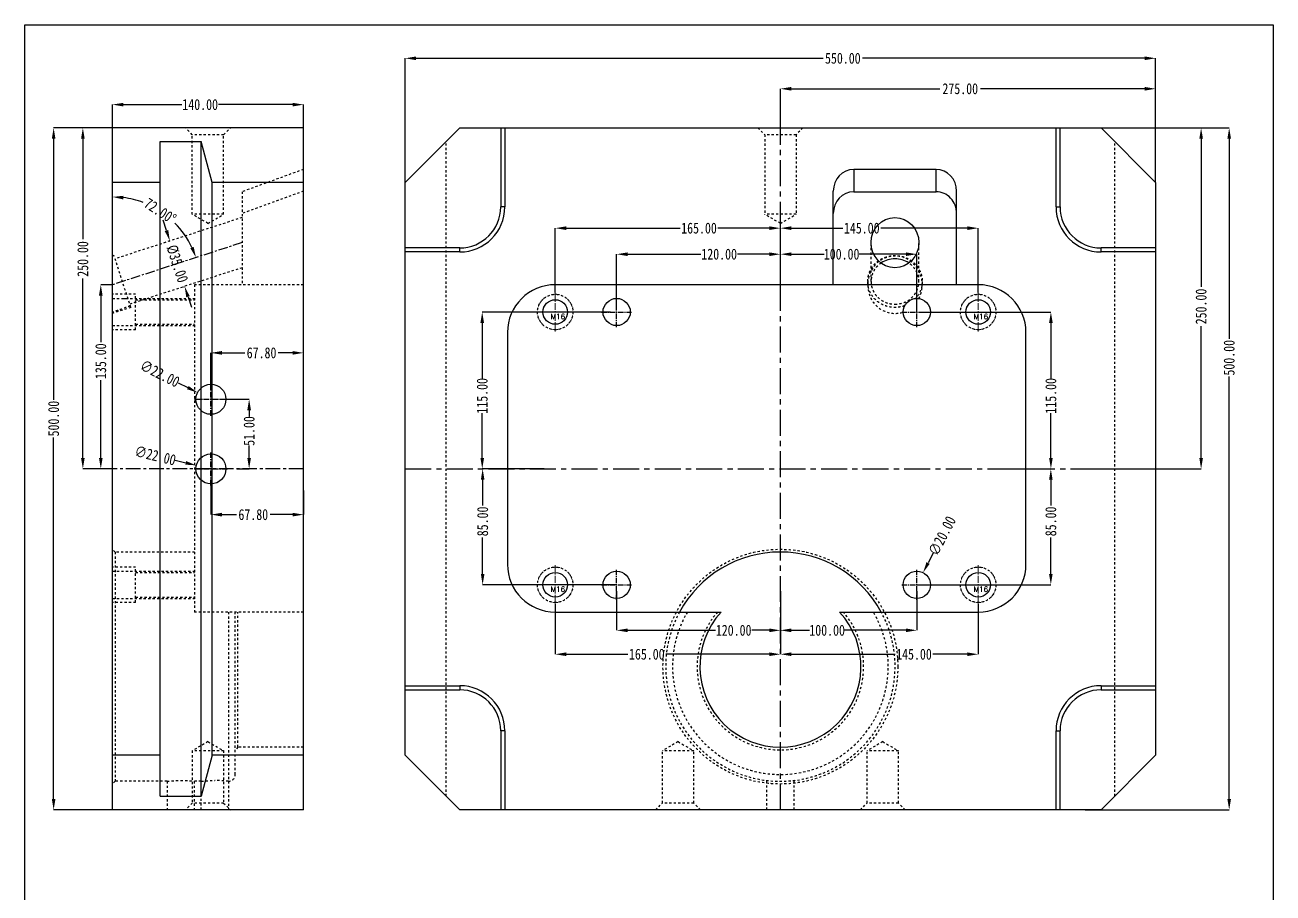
# Model space of a CAD drawing. Header units: millimetres. Extents: x 1188 to 10032, y -1727 to 798.
# Drawn here: x 5814 to 6728, y -1052 to -416 of the extents above; entities that cross this region are included whole.
import ezdxf

# ---------------------------------------------------------------- set-up
doc = ezdxf.new("R2010")
doc.units = ezdxf.units.MM
doc.header["$LTSCALE"] = 16.335
doc.header["$PDMODE"] = 3
doc.header["$PDSIZE"] = 0.3125
doc.linetypes.add('CENTER', pattern=[0.6, 0.375, -0.075, 0.075, -0.075])
doc.linetypes.add('HIDDEN', pattern=[0.2, 0.1, -0.1])
doc.layers.get('0').update_dxf_attribs({"linetype": 'CONTINUOUS'})
doc.layers.get('Defpoints').update_dxf_attribs({"linetype": 'CONTINUOUS'})
doc.layers.add('DEFAULT_2', color=8, linetype='HIDDEN')
doc.layers.add('screw', color=33, linetype='CONTINUOUS', lineweight=13)
doc.styles.get("Standard").update_dxf_attribs({"font": 'txt', "width": 0.8})
doc.styles.add('TXT', font='txt.shx', dxfattribs={"bigfont": 'gbcbig.shx'})
doc.dimstyles.new('11', dxfattribs={"dimtxt": 8, "dimasz": 8, "dimexe": 0, "dimexo": 0, "dimgap": 0, "dimtad": 0, "dimzin": 0, "dimdsep": 46, "dimtxsty": 'Standard', "dimcen": 0, "dimclrd": 4, "dimclre": 4, "dimclrt": 6, "dimazin": 0, "dimtfac": 1, "dimtofl": 0, "dimtmove": 0, "dimatfit": 3, "dimfxl": 0, "dimtolj": 1, "dimtzin": 0, "dimarcsym": 0})

# ---------------------------------------------------------------- blocks, each defined once
blk = doc.blocks.new('screw_m16_i')
at = {"layer": 'screw', "color": 1, "linetype": 'CENTER', "ltscale": 0.808571}
for p, q in [((0, -14.3), (0, 14.3)), ((-14.3, 0), (14.3, 0))]:
    blk.add_line(p, q, dxfattribs=at)
at = {"layer": 'screw', "color": 8, "linetype": 'HIDDEN', "ltscale": 0.808571}
blk.add_circle((0, 0), 13, dxfattribs=at)
at = {"layer": 'screw', "color": 33}
blk.add_circle((0, 0), 9, dxfattribs=at)
at = {"layer": 'screw', "color": 6, "style": 'TXT'}
blk.add_text('M16', height=3.9, dxfattribs=at).set_placement((-3.38, -5.2))
blk = doc.blocks.new('*D280')
at = {"color": 4, "lineweight": -2, "transparency": 16777216}
blk.add_line((6479.11, -803.04), (6475.44, -810.15), dxfattribs=at)
at = {"color": 4, "transparency": 16777216}
blk.add_solid([(6474.25, -809.54), (6476.62, -810.76), (6471.76, -817.26)], dxfattribs=at)
at = {"layer": 'Defpoints', "color": 0, "transparency": 16777216}
for p in [(6471.76, -817.26), (6462.59, -835.03)]:
    blk.add_point(p, dxfattribs=at)
at = {"color": 6, "transparency": 16777216, "insert": (6485.71, -790.25), "char_height": 8, "attachment_point": 5, "rotation": 62.68362}
blk.add_mtext('\\A1;∅20.00', dxfattribs=at)
blk = doc.blocks.new('*D281')
at = {"color": 4, "lineweight": -2, "transparency": 16777216}
for p, q in [((6590.5, -491.14), (6675.52, -491.14)), ((6675.52, -499.14), (6675.52, -607.71)), ((6675.52, -733.14), (6675.52, -636.51)), ((6590.5, -741.14), (6675.52, -741.14))]:
    blk.add_line(p, q, dxfattribs=at)
at = {"color": 4, "transparency": 16777216}
for points in [[(6674.19, -499.14), (6676.86, -499.14), (6675.52, -491.14)], [(6674.19, -733.14), (6676.86, -733.14), (6675.52, -741.14)]]:
    blk.add_solid(points, dxfattribs=at)
at = {"layer": 'Defpoints', "color": 0, "transparency": 16777216}
for p in [(6590.5, -491.14), (6590.5, -741.14), (6675.52, -741.14)]:
    blk.add_point(p, dxfattribs=at)
at = {"color": 6, "transparency": 16777216, "insert": (6675.52, -622.11), "char_height": 8, "attachment_point": 5, "rotation": 90}
blk.add_mtext('\\A1;250.00', dxfattribs=at)
blk = doc.blocks.new('*D282')
at = {"color": 4, "lineweight": -2, "transparency": 16777216}
for p, q in [((6590.5, -491.14), (6696.09, -491.14)), ((6696.09, -499.14), (6696.09, -645.81)), ((6696.09, -983.14), (6696.09, -673.54)), ((6590.5, -991.14), (6696.09, -991.14))]:
    blk.add_line(p, q, dxfattribs=at)
at = {"color": 4, "transparency": 16777216}
for points in [[(6694.76, -499.14), (6697.43, -499.14), (6696.09, -491.14)], [(6694.76, -983.14), (6697.43, -983.14), (6696.09, -991.14)]]:
    blk.add_solid(points, dxfattribs=at)
at = {"layer": 'Defpoints', "color": 0, "transparency": 16777216}
for p in [(6590.5, -491.14), (6590.5, -991.14), (6696.09, -991.14)]:
    blk.add_point(p, dxfattribs=at)
at = {"color": 6, "transparency": 16777216, "insert": (6696.09, -659.68), "char_height": 8, "attachment_point": 5, "rotation": 90}
blk.add_mtext('\\A1;500.00', dxfattribs=at)
blk = doc.blocks.new('*D283')
at = {"color": 4, "lineweight": -2, "transparency": 16777216}
for p, q in [((6367.18, -491.14), (6367.18, -462.48)), ((6375.18, -462.48), (6484.06, -462.48)), ((6634.18, -462.48), (6513.93, -462.48)), ((6642.18, -531.14), (6642.18, -462.48))]:
    blk.add_line(p, q, dxfattribs=at)
at = {"color": 4, "transparency": 16777216}
for points in [[(6375.18, -461.15), (6375.18, -463.81), (6367.18, -462.48)], [(6634.18, -461.15), (6634.18, -463.81), (6642.18, -462.48)]]:
    blk.add_solid(points, dxfattribs=at)
at = {"layer": 'Defpoints', "color": 0, "transparency": 16777216}
for p in [(6367.18, -462.48), (6367.18, -491.14), (6642.18, -531.14)]:
    blk.add_point(p, dxfattribs=at)
at = {"color": 6, "transparency": 16777216, "insert": (6498.99, -462.48), "char_height": 8, "attachment_point": 5}
blk.add_mtext('\\A1;275.00', dxfattribs=at)
blk = doc.blocks.new('*D284')
at = {"color": 4, "lineweight": -2, "transparency": 16777216}
for p, q in [((6092.18, -531.14), (6092.18, -440.13)), ((6100.18, -440.13), (6398.54, -440.13)), ((6634.18, -440.13), (6427.34, -440.13)), ((6642.18, -531.14), (6642.18, -440.13))]:
    blk.add_line(p, q, dxfattribs=at)
at = {"color": 4, "transparency": 16777216}
for points in [[(6100.18, -438.79), (6100.18, -441.46), (6092.18, -440.13)], [(6634.18, -438.79), (6634.18, -441.46), (6642.18, -440.13)]]:
    blk.add_solid(points, dxfattribs=at)
at = {"layer": 'Defpoints', "color": 0, "transparency": 16777216}
for p in [(6092.18, -440.13), (6092.18, -531.14), (6642.18, -531.14)]:
    blk.add_point(p, dxfattribs=at)
at = {"color": 6, "transparency": 16777216, "insert": (6412.94, -440.13), "char_height": 8, "attachment_point": 5}
blk.add_mtext('\\A1;550.00', dxfattribs=at)
blk = doc.blocks.new('*D285')
at = {"color": 4, "lineweight": -2, "transparency": 16777216}
for p, q in [((6367.18, -618.27), (6367.18, -583.76)), ((6375.18, -583.76), (6399.25, -583.76)), ((6459.18, -583.76), (6424.85, -583.76)), ((6467.18, -626.14), (6467.18, -583.76))]:
    blk.add_line(p, q, dxfattribs=at)
at = {"color": 4, "transparency": 16777216}
for points in [[(6375.18, -582.43), (6375.18, -585.09), (6367.18, -583.76)], [(6459.18, -582.43), (6459.18, -585.09), (6467.18, -583.76)]]:
    blk.add_solid(points, dxfattribs=at)
at = {"layer": 'Defpoints', "color": 0, "transparency": 16777216}
for p in [(6367.18, -583.76), (6367.18, -618.27), (6467.18, -626.14)]:
    blk.add_point(p, dxfattribs=at)
at = {"color": 6, "transparency": 16777216, "insert": (6412.05, -583.76), "char_height": 8, "attachment_point": 5}
blk.add_mtext('\\A1;100.00', dxfattribs=at)
blk = doc.blocks.new('*D286')
at = {"color": 4, "lineweight": -2, "transparency": 16777216}
for p, q in [((6367.18, -618.27), (6367.18, -564.66)), ((6375.18, -564.66), (6412.94, -564.66)), ((6504.18, -564.66), (6440.68, -564.66)), ((6512.18, -611.84), (6512.18, -564.66))]:
    blk.add_line(p, q, dxfattribs=at)
at = {"color": 4, "transparency": 16777216}
for points in [[(6375.18, -563.33), (6375.18, -566), (6367.18, -564.66)], [(6504.18, -563.33), (6504.18, -566), (6512.18, -564.66)]]:
    blk.add_solid(points, dxfattribs=at)
at = {"layer": 'Defpoints', "color": 0, "transparency": 16777216}
for p in [(6512.18, -564.66), (6512.18, -611.84), (6367.18, -618.27)]:
    blk.add_point(p, dxfattribs=at)
at = {"color": 6, "transparency": 16777216, "insert": (6426.81, -564.66), "char_height": 8, "attachment_point": 5}
blk.add_mtext('\\A1;145.00', dxfattribs=at)
blk = doc.blocks.new('*D287')
at = {"color": 4, "lineweight": -2, "transparency": 16777216}
for p, q in [((6471.41, -626.14), (6565.43, -626.14)), ((6565.43, -634.14), (6565.43, -674.81)), ((6565.43, -733.14), (6565.43, -700.41)), ((6520.38, -741.14), (6565.43, -741.14))]:
    blk.add_line(p, q, dxfattribs=at)
at = {"color": 4, "transparency": 16777216}
for points in [[(6564.1, -634.14), (6566.76, -634.14), (6565.43, -626.14)], [(6564.1, -733.14), (6566.76, -733.14), (6565.43, -741.14)]]:
    blk.add_solid(points, dxfattribs=at)
at = {"layer": 'Defpoints', "color": 0, "transparency": 16777216}
for p in [(6471.41, -626.14), (6520.38, -741.14), (6565.43, -741.14)]:
    blk.add_point(p, dxfattribs=at)
at = {"color": 6, "transparency": 16777216, "insert": (6565.43, -687.61), "char_height": 8, "attachment_point": 5, "rotation": 90}
blk.add_mtext('\\A1;115.00', dxfattribs=at)
blk = doc.blocks.new('*D288')
at = {"color": 4, "lineweight": -2, "transparency": 16777216}
for p, q in [((6520.38, -741.14), (6565.38, -741.14)), ((6565.38, -749.14), (6565.38, -767.93)), ((6565.38, -818.14), (6565.38, -791.4)), ((6467.18, -826.14), (6565.38, -826.14))]:
    blk.add_line(p, q, dxfattribs=at)
at = {"color": 4, "transparency": 16777216}
for points in [[(6564.05, -749.14), (6566.71, -749.14), (6565.38, -741.14)], [(6564.05, -818.14), (6566.71, -818.14), (6565.38, -826.14)]]:
    blk.add_solid(points, dxfattribs=at)
at = {"layer": 'Defpoints', "color": 0, "transparency": 16777216}
for p in [(6520.38, -741.14), (6467.18, -826.14), (6565.38, -826.14)]:
    blk.add_point(p, dxfattribs=at)
at = {"color": 6, "transparency": 16777216, "insert": (6565.38, -779.66), "char_height": 8, "attachment_point": 5, "rotation": 90}
blk.add_mtext('\\A1;85.00', dxfattribs=at)
blk = doc.blocks.new('*D289')
at = {"color": 4, "lineweight": -2, "transparency": 16777216}
for p, q in [((6367.18, -830.69), (6367.18, -859.51)), ((6467.18, -830.69), (6467.18, -859.51)), ((6375.18, -859.51), (6388.62, -859.51)), ((6459.18, -859.51), (6414.22, -859.51))]:
    blk.add_line(p, q, dxfattribs=at)
at = {"color": 4, "transparency": 16777216}
for points in [[(6375.18, -858.18), (6375.18, -860.85), (6367.18, -859.51)], [(6459.18, -858.18), (6459.18, -860.85), (6467.18, -859.51)]]:
    blk.add_solid(points, dxfattribs=at)
at = {"layer": 'Defpoints', "color": 0, "transparency": 16777216}
for p in [(6367.18, -830.69), (6467.18, -830.69), (6367.18, -859.51)]:
    blk.add_point(p, dxfattribs=at)
at = {"color": 6, "transparency": 16777216, "insert": (6401.42, -859.51), "char_height": 8, "attachment_point": 5}
blk.add_mtext('\\A1;100.00', dxfattribs=at)
blk = doc.blocks.new('*D290')
at = {"color": 4, "lineweight": -2, "transparency": 16777216}
for p, q in [((6367.18, -830.69), (6367.18, -877.05)), ((6512.18, -840.44), (6512.18, -877.05)), ((6375.18, -877.05), (6451.21, -877.05)), ((6504.18, -877.05), (6478.94, -877.05))]:
    blk.add_line(p, q, dxfattribs=at)
at = {"color": 4, "transparency": 16777216}
for points in [[(6375.18, -875.71), (6375.18, -878.38), (6367.18, -877.05)], [(6504.18, -875.71), (6504.18, -878.38), (6512.18, -877.05)]]:
    blk.add_solid(points, dxfattribs=at)
at = {"layer": 'Defpoints', "color": 0, "transparency": 16777216}
for p in [(6367.18, -830.69), (6512.18, -840.44), (6512.18, -877.05)]:
    blk.add_point(p, dxfattribs=at)
at = {"color": 6, "transparency": 16777216, "insert": (6465.08, -877.05), "char_height": 8, "attachment_point": 5}
blk.add_mtext('\\A1;145.00', dxfattribs=at)
blk = doc.blocks.new('*D295')
at = {"color": 4, "lineweight": -2, "transparency": 16777216}
for p, q in [((6247.18, -623.13), (6247.18, -583.76)), ((6255.18, -583.76), (6308.96, -583.76)), ((6359.18, -583.76), (6335.63, -583.76)), ((6367.18, -618.27), (6367.18, -583.76))]:
    blk.add_line(p, q, dxfattribs=at)
at = {"color": 4, "transparency": 16777216}
for points in [[(6255.18, -582.43), (6255.18, -585.09), (6247.18, -583.76)], [(6359.18, -582.43), (6359.18, -585.09), (6367.18, -583.76)]]:
    blk.add_solid(points, dxfattribs=at)
at = {"layer": 'Defpoints', "color": 0, "transparency": 16777216}
for p in [(6367.18, -583.76), (6367.18, -618.27), (6247.18, -623.13)]:
    blk.add_point(p, dxfattribs=at)
at = {"color": 6, "transparency": 16777216, "insert": (6322.3, -583.76), "char_height": 8, "attachment_point": 5}
blk.add_mtext('\\A1;120.00', dxfattribs=at)
blk = doc.blocks.new('*D296')
at = {"color": 4, "lineweight": -2, "transparency": 16777216}
for p, q in [((6202.18, -611.84), (6202.18, -564.66)), ((6210.18, -564.66), (6293.67, -564.66)), ((6359.18, -564.66), (6321.41, -564.66)), ((6367.18, -618.27), (6367.18, -564.66))]:
    blk.add_line(p, q, dxfattribs=at)
at = {"color": 4, "transparency": 16777216}
for points in [[(6210.18, -563.33), (6210.18, -566), (6202.18, -564.66)], [(6359.18, -563.33), (6359.18, -566), (6367.18, -564.66)]]:
    blk.add_solid(points, dxfattribs=at)
at = {"layer": 'Defpoints', "color": 0, "transparency": 16777216}
for p in [(6202.18, -564.66), (6202.18, -611.84), (6367.18, -618.27)]:
    blk.add_point(p, dxfattribs=at)
at = {"color": 6, "transparency": 16777216, "insert": (6307.54, -564.66), "char_height": 8, "attachment_point": 5}
blk.add_mtext('\\A1;165.00', dxfattribs=at)
blk = doc.blocks.new('*D291')
at = {"color": 4, "lineweight": -2, "transparency": 16777216}
for p, q in [((6242.69, -626.14), (6148.67, -626.14)), ((6148.67, -634.14), (6148.67, -674.81)), ((6148.67, -733.14), (6148.67, -700.41)), ((6193.71, -741.14), (6148.67, -741.14))]:
    blk.add_line(p, q, dxfattribs=at)
at = {"color": 4, "transparency": 16777216}
for points in [[(6147.33, -634.14), (6150, -634.14), (6148.67, -626.14)], [(6147.33, -733.14), (6150, -733.14), (6148.67, -741.14)]]:
    blk.add_solid(points, dxfattribs=at)
at = {"layer": 'Defpoints', "color": 0, "transparency": 16777216}
for p in [(6242.69, -626.14), (6148.67, -741.14), (6193.71, -741.14)]:
    blk.add_point(p, dxfattribs=at)
at = {"color": 6, "transparency": 16777216, "insert": (6148.67, -687.61), "char_height": 8, "attachment_point": 5, "rotation": 90}
blk.add_mtext('\\A1;115.00', dxfattribs=at)
blk = doc.blocks.new('*D292')
at = {"color": 4, "lineweight": -2, "transparency": 16777216}
for p, q in [((6193.97, -741.14), (6148.97, -741.14)), ((6148.97, -749.14), (6148.97, -767.93)), ((6148.97, -818.14), (6148.97, -791.4)), ((6247.18, -826.14), (6148.97, -826.14))]:
    blk.add_line(p, q, dxfattribs=at)
at = {"color": 4, "transparency": 16777216}
for points in [[(6147.64, -749.14), (6150.3, -749.14), (6148.97, -741.14)], [(6147.64, -818.14), (6150.3, -818.14), (6148.97, -826.14)]]:
    blk.add_solid(points, dxfattribs=at)
at = {"layer": 'Defpoints', "color": 0, "transparency": 16777216}
for p in [(6193.97, -741.14), (6148.97, -826.14), (6247.18, -826.14)]:
    blk.add_point(p, dxfattribs=at)
at = {"color": 6, "transparency": 16777216, "insert": (6148.97, -779.66), "char_height": 8, "attachment_point": 5, "rotation": 90}
blk.add_mtext('\\A1;85.00', dxfattribs=at)
blk = doc.blocks.new('*D293')
at = {"color": 4, "lineweight": -2, "transparency": 16777216}
for p, q in [((6247.18, -830.69), (6247.18, -859.51)), ((6367.18, -830.69), (6367.18, -859.51)), ((6255.18, -859.51), (6319.6, -859.51)), ((6359.18, -859.51), (6346.26, -859.51))]:
    blk.add_line(p, q, dxfattribs=at)
at = {"color": 4, "transparency": 16777216}
for points in [[(6255.18, -858.18), (6255.18, -860.85), (6247.18, -859.51)], [(6359.18, -858.18), (6359.18, -860.85), (6367.18, -859.51)]]:
    blk.add_solid(points, dxfattribs=at)
at = {"layer": 'Defpoints', "color": 0, "transparency": 16777216}
for p in [(6247.18, -830.69), (6367.18, -830.69), (6367.18, -859.51)]:
    blk.add_point(p, dxfattribs=at)
at = {"color": 6, "transparency": 16777216, "insert": (6332.93, -859.51), "char_height": 8, "attachment_point": 5}
blk.add_mtext('\\A1;120.00', dxfattribs=at)
blk = doc.blocks.new('*D294')
at = {"color": 4, "lineweight": -2, "transparency": 16777216}
for p, q in [((6367.18, -830.69), (6367.18, -877.05)), ((6202.18, -840.44), (6202.18, -877.05)), ((6210.18, -877.05), (6255.41, -877.05)), ((6359.18, -877.05), (6283.14, -877.05))]:
    blk.add_line(p, q, dxfattribs=at)
at = {"color": 4, "transparency": 16777216}
for points in [[(6210.18, -875.71), (6210.18, -878.38), (6202.18, -877.05)], [(6359.18, -875.71), (6359.18, -878.38), (6367.18, -877.05)]]:
    blk.add_solid(points, dxfattribs=at)
at = {"layer": 'Defpoints', "color": 0, "transparency": 16777216}
for p in [(6367.18, -830.69), (6202.18, -840.44), (6202.18, -877.05)]:
    blk.add_point(p, dxfattribs=at)
at = {"color": 6, "transparency": 16777216, "insert": (6269.27, -877.05), "char_height": 8, "attachment_point": 5}
blk.add_mtext('\\A1;165.00', dxfattribs=at)
blk = doc.blocks.new('*D302')
at = {"color": 4, "lineweight": -2, "transparency": 16777216}
for p, q in [((5877.64, -491.14), (5855.96, -491.14)), ((5855.96, -499.14), (5855.96, -572.85)), ((5855.96, -733.14), (5855.96, -601.65)), ((5877.64, -741.14), (5855.96, -741.14))]:
    blk.add_line(p, q, dxfattribs=at)
at = {"color": 4, "transparency": 16777216}
for points in [[(5854.63, -499.14), (5857.29, -499.14), (5855.96, -491.14)], [(5854.63, -733.14), (5857.29, -733.14), (5855.96, -741.14)]]:
    blk.add_solid(points, dxfattribs=at)
at = {"layer": 'Defpoints', "color": 0, "transparency": 16777216}
for p in [(5855.96, -491.14), (5877.64, -491.14), (5877.64, -741.14)]:
    blk.add_point(p, dxfattribs=at)
at = {"color": 6, "transparency": 16777216, "insert": (5855.96, -587.25), "char_height": 8, "attachment_point": 5, "rotation": 90}
blk.add_mtext('\\A1;250.00', dxfattribs=at)
blk = doc.blocks.new('*D303')
at = {"color": 4, "lineweight": -2, "transparency": 16777216}
for p, q in [((5896.87, -491.14), (5834.55, -491.14)), ((5834.55, -499.14), (5834.55, -690.45)), ((5834.55, -983.14), (5834.55, -718.18)), ((5896.87, -991.14), (5834.55, -991.14))]:
    blk.add_line(p, q, dxfattribs=at)
at = {"color": 4, "transparency": 16777216}
for points in [[(5833.22, -499.14), (5835.88, -499.14), (5834.55, -491.14)], [(5833.22, -983.14), (5835.88, -983.14), (5834.55, -991.14)]]:
    blk.add_solid(points, dxfattribs=at)
at = {"layer": 'Defpoints', "color": 0, "transparency": 16777216}
for p in [(5896.87, -491.14), (5834.55, -991.14), (5896.87, -991.14)]:
    blk.add_point(p, dxfattribs=at)
at = {"color": 6, "transparency": 16777216, "insert": (5834.55, -704.31), "char_height": 8, "attachment_point": 5, "rotation": 90}
blk.add_mtext('\\A1;500.00', dxfattribs=at)
blk = doc.blocks.new('*D304')
at = {"color": 4, "lineweight": -2, "transparency": 16777216}
for p, q in [((5877.64, -606.14), (5869.1, -606.14)), ((5869.1, -614.14), (5869.1, -648.34)), ((5869.1, -733.14), (5869.1, -676.07)), ((5877.64, -741.14), (5869.1, -741.14))]:
    blk.add_line(p, q, dxfattribs=at)
at = {"color": 4, "transparency": 16777216}
for points in [[(5867.77, -614.14), (5870.44, -614.14), (5869.1, -606.14)], [(5867.77, -733.14), (5870.44, -733.14), (5869.1, -741.14)]]:
    blk.add_solid(points, dxfattribs=at)
at = {"layer": 'Defpoints', "color": 0, "transparency": 16777216}
for p in [(5877.64, -606.14), (5869.1, -741.14), (5877.64, -741.14)]:
    blk.add_point(p, dxfattribs=at)
at = {"color": 6, "transparency": 16777216, "insert": (5869.1, -662.21), "char_height": 8, "attachment_point": 5, "rotation": 90}
blk.add_mtext('\\A1;135.00', dxfattribs=at)
blk = doc.blocks.new('*D305')
at = {"color": 4, "lineweight": -2, "transparency": 16777216}
for p, q in [((5917.26, -566.46), (5914.79, -558.85)), ((5919.1, -574.27), (5919.74, -574.06)), ((5929.92, -607.56), (5930.55, -607.35)), ((5933.02, -614.96), (5935.5, -622.57))]:
    blk.add_line(p, q, dxfattribs=at)
at = {"color": 4, "transparency": 16777216}
for points in [[(5918.53, -566.04), (5916, -566.87), (5919.74, -574.06)], [(5934.29, -614.55), (5931.76, -615.37), (5930.55, -607.35)]]:
    blk.add_solid(points, dxfattribs=at)
at = {"layer": 'Defpoints', "color": 0, "transparency": 16777216}
for p in [(5919.1, -574.27), (5929.92, -607.56), (5930.55, -607.35)]:
    blk.add_point(p, dxfattribs=at)
at = {"color": 6, "transparency": 16777216, "insert": (5925.14, -590.71), "char_height": 8, "attachment_point": 5, "rotation": 288}
blk.add_mtext('\\A1;%%c35.00', dxfattribs=at)
blk = doc.blocks.new('*D306')
at = {"color": 4, "lineweight": -2, "transparency": 16777216}
for start, end in [(69.50394, 82.8751), (25.1249, 44.62522)]:
    blk.add_arc((5877.64, -606.14), 64.37, start, end, dxfattribs=at)
at = {"color": 4, "transparency": 16777216}
for points in [[(5885.55, -543.59), (5885.71, -540.93), (5877.64, -541.77)], [(5937.17, -578.32), (5934.69, -579.3), (5938.87, -586.25)]]:
    blk.add_solid(points, dxfattribs=at)
at = {"layer": 'Defpoints', "color": 0, "transparency": 16777216}
for p in [(5877.64, -491.14), (5925.48, -563.07), (5972.64, -575.27), (5877.64, -606.14), (5877.64, -991.14)]:
    blk.add_point(p, dxfattribs=at)
at = {"color": 6, "transparency": 16777216, "insert": (5912.64, -552.11), "char_height": 8, "attachment_point": 5, "rotation": 327.06458}
blk.add_mtext('\\A1;72.00\\M+5A1E3', dxfattribs=at)
blk = doc.blocks.new('*D307')
at = {"color": 4, "lineweight": -2, "transparency": 16777216}
for p, q in [((5877.64, -499.95), (5877.64, -474.09)), ((5885.64, -474.09), (5928.61, -474.09)), ((6009.64, -474.09), (5955.27, -474.09)), ((6017.64, -499.95), (6017.64, -474.09))]:
    blk.add_line(p, q, dxfattribs=at)
at = {"color": 4, "transparency": 16777216}
for points in [[(5885.64, -472.76), (5885.64, -475.43), (5877.64, -474.09)], [(6009.64, -472.76), (6009.64, -475.43), (6017.64, -474.09)]]:
    blk.add_solid(points, dxfattribs=at)
at = {"layer": 'Defpoints', "color": 0, "transparency": 16777216}
for p in [(5877.64, -474.09), (5877.64, -499.95), (6017.64, -499.95)]:
    blk.add_point(p, dxfattribs=at)
at = {"color": 6, "transparency": 16777216, "insert": (5941.94, -474.09), "char_height": 8, "attachment_point": 5}
blk.add_mtext('\\A1;140.00', dxfattribs=at)
blk = doc.blocks.new('*D308')
at = {"color": 4, "lineweight": -2, "transparency": 16777216}
for p, q in [((5949.84, -682.73), (5949.84, -656.09)), ((5957.84, -656.09), (5974.67, -656.09)), ((6009.64, -656.09), (5999.2, -656.09)), ((6017.64, -666.92), (6017.64, -656.09))]:
    blk.add_line(p, q, dxfattribs=at)
at = {"color": 4, "transparency": 16777216}
for points in [[(5957.84, -654.76), (5957.84, -657.42), (5949.84, -656.09)], [(6009.64, -654.76), (6009.64, -657.42), (6017.64, -656.09)]]:
    blk.add_solid(points, dxfattribs=at)
at = {"layer": 'Defpoints', "color": 0, "transparency": 16777216}
for p in [(6017.64, -656.09), (6017.64, -666.92), (5949.84, -682.73)]:
    blk.add_point(p, dxfattribs=at)
at = {"color": 6, "transparency": 16777216, "insert": (5986.93, -656.09), "char_height": 8, "attachment_point": 5}
blk.add_mtext('\\A1;67.80', dxfattribs=at)
blk = doc.blocks.new('*D309')
at = {"color": 4, "lineweight": -2, "transparency": 16777216}
for p, q in [((5956.87, -690.14), (5977.83, -690.14)), ((5977.83, -698.14), (5977.83, -702.73)), ((5977.83, -733.14), (5977.83, -724.06)), ((5968.91, -741.14), (5977.83, -741.14))]:
    blk.add_line(p, q, dxfattribs=at)
at = {"color": 4, "transparency": 16777216}
for points in [[(5976.49, -698.14), (5979.16, -698.14), (5977.83, -690.14)], [(5976.49, -733.14), (5979.16, -733.14), (5977.83, -741.14)]]:
    blk.add_solid(points, dxfattribs=at)
at = {"layer": 'Defpoints', "color": 0, "transparency": 16777216}
for p in [(5956.87, -690.14), (5968.91, -741.14), (5977.83, -741.14)]:
    blk.add_point(p, dxfattribs=at)
at = {"color": 6, "transparency": 16777216, "insert": (5977.83, -713.39), "char_height": 8, "attachment_point": 5, "rotation": 90}
blk.add_mtext('\\A1;51.00', dxfattribs=at)
blk = doc.blocks.new('*D310')
at = {"color": 4, "lineweight": -2, "transparency": 16777216}
for p, q in [((5949.84, -749.83), (5949.84, -774.69)), ((6017.64, -756.98), (6017.64, -774.69)), ((5957.84, -774.69), (5968.59, -774.69)), ((6009.64, -774.69), (5993.12, -774.69))]:
    blk.add_line(p, q, dxfattribs=at)
at = {"color": 4, "transparency": 16777216}
for points in [[(5957.84, -773.36), (5957.84, -776.03), (5949.84, -774.69)], [(6009.64, -773.36), (6009.64, -776.03), (6017.64, -774.69)]]:
    blk.add_solid(points, dxfattribs=at)
at = {"layer": 'Defpoints', "color": 0, "transparency": 16777216}
for p in [(5949.84, -749.83), (6017.64, -756.98), (6017.64, -774.69)]:
    blk.add_point(p, dxfattribs=at)
at = {"color": 6, "transparency": 16777216, "insert": (5980.86, -774.69), "char_height": 8, "attachment_point": 5}
blk.add_mtext('\\A1;67.80', dxfattribs=at)
blk = doc.blocks.new('*D311')
at = {"color": 4, "lineweight": -2, "transparency": 16777216}
blk.add_line((5925.74, -677.98), (5932.88, -681.58), dxfattribs=at)
at = {"color": 4, "transparency": 16777216}
blk.add_solid([(5933.48, -680.39), (5932.28, -682.77), (5940.02, -685.19)], dxfattribs=at)
at = {"layer": 'Defpoints', "color": 0, "transparency": 16777216}
for p in [(5940.02, -685.19), (5959.66, -695.1)]:
    blk.add_point(p, dxfattribs=at)
at = {"color": 6, "transparency": 16777216, "insert": (5912.41, -671.25), "char_height": 8, "attachment_point": 5, "rotation": 333.2241}
blk.add_mtext('\\A1;∅22.00', dxfattribs=at)
blk = doc.blocks.new('*D312')
at = {"color": 4, "lineweight": -2, "transparency": 16777216}
blk.add_line((5923.58, -734.87), (5931.36, -736.73), dxfattribs=at)
at = {"color": 4, "transparency": 16777216}
blk.add_solid([(5931.67, -735.43), (5931.05, -738.03), (5939.15, -738.59)], dxfattribs=at)
at = {"layer": 'Defpoints', "color": 0, "transparency": 16777216}
for p in [(5939.15, -738.59), (5960.54, -743.7)]:
    blk.add_point(p, dxfattribs=at)
at = {"color": 6, "transparency": 16777216, "insert": (5909.06, -731.4), "char_height": 8, "attachment_point": 5, "rotation": 346.56933}
blk.add_mtext('\\A1;∅22.00', dxfattribs=at)

msp = doc.modelspace()

# ---------------------------------------------------------------- linework, layer by layer
at = {"color": 7, "linetype": 'Continuous'}
for p, q in [((5877.644, -991.141), (5877.644, -491.141)), ((6017.644, -491.141), (5877.644, -491.141)), ((6017.644, -991.141), (6017.644, -491.141)), ((6092.175, -531.141), (6132.175, -491.141)), ((6132.175, -491.141), (6602.175, -491.141)), ((6162.175, -491.141), (6162.175, -549.141)), ((6165.175, -491.141), (6165.175, -549.141)), ((6569.175, -549.141), (6569.175, -491.141)), ((6572.175, -549.141), (6572.175, -491.141)), ((6602.175, -491.141), (6642.175, -531.141)), ((5912.644, -981.141), (5912.644, -501.141)), ((5912.644, -501.141), (5942.644, -501.141)), ((5942.644, -981.141), (5942.644, -501.141)), ((5950.683, -531.141), (5942.644, -501.141)), ((6420.945, -521.578), (6420.945, -537.957)), ((6481.345, -521.578), (6420.945, -521.578)), ((6481.345, -537.957), (6481.345, -521.578)), ((5912.644, -531.141), (5877.644, -531.141)), ((5950.683, -951.141), (5950.683, -531.141)), ((6017.644, -531.141), (5950.683, -531.141)), ((6092.175, -951.141), (6092.175, -531.141)), ((6405.945, -606.141), (6405.945, -537.541)), ((6420.945, -537.957), (6481.345, -537.957)), ((6496.345, -606.141), (6496.345, -537.541)), ((6642.175, -531.141), (6642.175, -951.141)), ((6165.175, -549.141), (6162.175, -549.141)), ((6569.175, -549.141), (6572.175, -549.141)), ((6132.175, -579.141), (6092.175, -579.141)), ((6132.175, -582.141), (6092.175, -582.141)), ((6132.175, -582.141), (6132.175, -579.141)), ((6642.175, -579.141), (6602.175, -579.141)), ((6602.175, -582.141), (6602.175, -579.141)), ((6642.175, -582.141), (6602.175, -582.141)), ((6512.175, -606.141), (6202.175, -606.141)), ((6167.175, -641.141), (6167.175, -811.141)), ((6547.175, -811.141), (6547.175, -641.141)), ((6202.175, -846.141), (6323.764, -846.141)), ((6410.586, -846.141), (6512.175, -846.141)), ((6092.175, -900.141), (6132.175, -900.141)), ((6092.175, -903.141), (6132.175, -903.141)), ((6132.175, -900.141), (6132.175, -903.141)), ((6602.175, -900.141), (6642.175, -900.141)), ((6602.175, -900.141), (6602.175, -903.141)), ((6602.175, -903.141), (6642.175, -903.141)), ((6162.175, -933.141), (6162.175, -991.141)), ((6165.175, -933.141), (6162.175, -933.141)), ((6165.175, -933.141), (6165.175, -991.141)), ((6569.175, -933.141), (6572.175, -933.141)), ((6569.175, -991.141), (6569.175, -933.141)), ((6572.175, -991.141), (6572.175, -933.141)), ((5912.644, -951.141), (5877.644, -951.141)), ((5950.683, -951.141), (5942.644, -981.141)), ((6017.644, -951.141), (5950.683, -951.141)), ((6132.175, -991.141), (6092.175, -951.141)), ((6642.175, -951.141), (6602.175, -991.141)), ((5912.644, -981.141), (5942.644, -981.141)), ((6017.644, -991.141), (5877.644, -991.141)), ((6602.175, -991.141), (6132.175, -991.141))]:
    msp.add_line(p, q, dxfattribs=at)
at = {"color": 1, "linetype": 'CENTER', "ltscale": 3.109887}
for p, q in [((6367.175, -991.141), (6367.175, -491.141)), ((6092.175, -741.141), (6642.175, -741.141))]:
    msp.add_line(p, q, dxfattribs=at)
at = {"color": 1, "linetype": 'CENTER', "ltscale": 0.621977}
for p, q in [((6247.175, -637.141), (6247.175, -615.141)), ((6467.175, -637.141), (6467.175, -615.141)), ((6236.175, -626.141), (6258.175, -626.141)), ((6456.175, -626.141), (6478.175, -626.141)), ((6247.175, -837.141), (6247.175, -815.141)), ((6467.175, -837.141), (6467.175, -815.141)), ((6236.175, -826.141), (6258.175, -826.141)), ((6456.175, -826.141), (6478.175, -826.141))]:
    msp.add_line(p, q, dxfattribs=at)
at = {"color": 1, "linetype": 'CENTER', "ltscale": 0.684175}
for p, q in [((5949.844, -702.241), (5949.844, -678.041)), ((5937.744, -690.141), (5961.944, -690.141)), ((5949.844, -753.241), (5949.844, -729.041)), ((5937.744, -741.141), (5961.944, -741.141))]:
    msp.add_line(p, q, dxfattribs=at)
at = {"color": 1, "linetype": 'CENTER', "ltscale": 1.741537}
msp.add_line((6017.644, -741.141), (5877.644, -741.141), dxfattribs=at)
msp.add_lwpolyline([(5813.528, -415.683), (6728.233, -415.683), (6728.233, -1307.757), (5813.528, -1307.757)], close=True)
at = {"color": 7, "linetype": 'Continuous'}
for centre, radius in [((6202.175, -626.141), 9), ((6247.175, -626.141), 10), ((6467.175, -626.141), 10), ((6512.175, -626.141), 9), ((6202.175, -826.141), 9), ((6247.175, -826.141), 10), ((6467.175, -826.141), 10), ((6512.175, -826.141), 9)]:
    msp.add_circle(centre, radius, dxfattribs=at)
for centre in [(5949.844, -690.141), (5949.844, -741.141)]:
    msp.add_circle(centre, 11)
for centre, radius, start, end in [((6132.175, -549.141), 33, 270, 0), ((6132.175, -549.141), 30, 270, 0), ((6602.175, -549.141), 33, 180, 270), ((6602.175, -549.141), 30, 180, 270), ((6202.175, -641.141), 35, 90, 180), ((6512.175, -641.141), 35, 0, 90), ((6367.175, -886.141), 84.05, 28.418434, 151.581566), ((6202.175, -811.141), 35, 180, 270), ((6512.175, -811.141), 35, 270, 0), ((6367.175, -886.141), 59.03, 137.341939, 42.658061), ((6132.175, -933.141), 33, 0, 90), ((6132.175, -933.141), 30, 0, 90), ((6602.175, -933.141), 33, 90, 180), ((6602.175, -933.141), 30, 90, 180)]:
    msp.add_arc(centre, radius, start, end, dxfattribs=at)
for centre, major_axis, start_param, end_param in [((6420.945, -537.541), (0, 15.963), 0, 1.5707963), ((6481.345, -537.541), (0, 15.963), -1.5707963, 0), ((6420.945, -553.919), (0, 15.963), 0, 1.5707963), ((6481.345, -553.919), (0, -15.963), 1.5707963, 3.1415927)]:
    msp.add_ellipse(centre, major_axis=major_axis, ratio=0.9396926, start_param=start_param, end_param=end_param, dxfattribs=at)
msp.add_ellipse((6451.143, -575.274), major_axis=(0, -18.401), ratio=0.9510565, dxfattribs=at)
for points, knots in [([(6451.143, -587.123), (6449.367, -587.123), (6445.81, -587.639), (6442.555, -589.165), (6441.09, -590.143)], [0, 0, 0, 0, 0.5021135, 1, 1, 1, 1]), ([(6461.195, -590.143), (6459.731, -589.165), (6456.475, -587.639), (6452.918, -587.123), (6451.143, -587.123)], [0, 0, 0, 0, 0.4978865, 1, 1, 1, 1])]:
    msp.add_open_spline(points, degree=3, knots=knots, dxfattribs=at)
at = {"layer": 'DEFAULT_2', "color": 8, "linetype": 'HIDDEN'}
for p, q in [((5936.144, -496.141), (5931.144, -491.141)), ((5959.144, -496.141), (5964.144, -491.141)), ((6350.675, -491.141), (6355.675, -496.141)), ((6383.675, -491.141), (6378.675, -496.141)), ((5936.144, -554.502), (5936.144, -496.141)), ((5959.144, -496.141), (5936.144, -496.141)), ((5959.144, -554.502), (5959.144, -496.141)), ((6122.175, -981.141), (6122.175, -501.141)), ((6355.675, -496.141), (6355.675, -554.502)), ((6378.675, -496.141), (6355.675, -496.141)), ((6378.675, -496.141), (6378.675, -554.502)), ((6612.175, -981.141), (6612.175, -501.141)), ((6017.644, -521.578), (5972.644, -537.957)), ((6017.644, -537.541), (5972.644, -553.919)), ((5972.644, -537.957), (5972.644, -606.141)), ((5972.644, -556.873), (5879.546, -587.123)), ((5947.644, -561.141), (5936.144, -554.502)), ((5959.144, -554.502), (5936.144, -554.502)), ((5947.644, -561.141), (5959.144, -554.502)), ((6367.175, -561.141), (6355.675, -554.502)), ((6378.675, -554.502), (6355.675, -554.502)), ((6367.175, -561.141), (6378.675, -554.502)), ((6433.643, -603.766), (6433.643, -575.274)), ((6468.643, -603.766), (6468.643, -575.274)), ((5878.774, -584.745), (5877.644, -585.112)), ((5891.134, -622.785), (5878.774, -584.747)), ((5972.644, -593.674), (5890.362, -620.41)), ((5937.844, -606.141), (5937.844, -846.141)), ((6017.644, -606.141), (5937.844, -606.141)), ((6431.143, -603.766), (6431.143, -606.141)), ((6471.143, -603.766), (6471.143, -606.141)), ((5894.644, -613.141), (5877.644, -613.141)), ((5877.644, -616.141), (5937.844, -616.141)), ((5885.56, -616.142), (5888.988, -616.18)), ((5894.644, -639.141), (5894.644, -613.141)), ((5894.644, -617.141), (5937.844, -617.141)), ((5891.135, -622.787), (5877.644, -627.17)), ((5877.798, -626.141), (5877.644, -626.191)), ((5877.644, -636.141), (5937.844, -636.141)), ((5894.644, -639.141), (5877.644, -639.141)), ((5894.644, -635.141), (5937.844, -635.141)), ((5879.644, -802.091), (5877.644, -800.091)), ((5879.644, -802.091), (5879.644, -970.191)), ((5937.844, -802.091), (5879.644, -802.091)), ((5894.644, -813.141), (5877.644, -813.141)), ((5894.644, -839.141), (5894.644, -813.141)), ((5877.644, -816.141), (5937.844, -816.141)), ((5894.644, -817.141), (5937.844, -817.141)), ((5877.644, -836.141), (5937.844, -836.141)), ((5894.644, -839.141), (5877.644, -839.141)), ((5894.644, -835.141), (5937.844, -835.141)), ((6017.644, -846.141), (5937.844, -846.141)), ((5962.644, -846.141), (5962.644, -991.141)), ((5967.644, -965.189), (5967.644, -846.141)), ((5969.644, -945.171), (5969.644, -846.141)), ((5947.644, -941.141), (5936.144, -947.781)), ((5947.644, -941.141), (5959.144, -947.781)), ((6292.175, -941.141), (6280.675, -947.781)), ((6292.175, -941.141), (6303.675, -947.781)), ((6442.175, -941.141), (6430.675, -947.781)), ((6442.175, -941.141), (6453.675, -947.781)), ((5959.144, -947.781), (5936.144, -947.781)), ((5936.144, -947.781), (5936.144, -986.141)), ((5959.144, -947.781), (5959.144, -986.141)), ((5969.644, -945.171), (5967.644, -947.171)), ((6017.644, -945.171), (5969.644, -945.171)), ((6303.675, -947.781), (6280.675, -947.781)), ((6280.675, -986.141), (6280.675, -947.781)), ((6303.675, -986.141), (6303.675, -947.781)), ((6453.675, -947.781), (6430.675, -947.781)), ((6430.675, -986.141), (6430.675, -947.781)), ((6453.675, -986.141), (6453.675, -947.781)), ((5879.644, -970.191), (5877.644, -972.191)), ((5917.644, -970.191), (5879.644, -970.191)), ((5917.644, -970.191), (5917.644, -991.141)), ((5942.644, -970.191), (5937.644, -970.191)), ((5937.644, -970.191), (5937.644, -991.141)), ((6357.175, -991.141), (6357.175, -969.594)), ((6377.175, -991.141), (6377.175, -969.594)), ((5936.144, -986.141), (5931.144, -991.141)), ((5959.144, -986.141), (5936.144, -986.141)), ((5942.644, -991.141), (5942.644, -981.141)), ((5959.144, -986.141), (5964.144, -991.141)), ((6275.675, -991.141), (6280.675, -986.141)), ((6303.675, -986.141), (6280.675, -986.141)), ((6308.675, -991.141), (6303.675, -986.141)), ((6425.675, -991.141), (6430.675, -986.141)), ((6453.675, -986.141), (6430.675, -986.141)), ((6458.675, -991.141), (6453.675, -986.141))]:
    msp.add_line(p, q, dxfattribs=at)
at = {"layer": 'DEFAULT_2', "color": 1, "linetype": 'CENTER', "ltscale": 1.146961}
msp.add_line((5972.644, -575.274), (5877.644, -606.141), dxfattribs=at)
at = {"layer": 'DEFAULT_2', "color": 8, "linetype": 'HIDDEN'}
for centre, radius in [((6202.175, -626.141), 13), ((6512.175, -626.141), 13), ((6367.175, -886.141), 86.05), ((6202.175, -826.141), 13), ((6512.175, -826.141), 13)]:
    msp.add_circle(centre, radius, dxfattribs=at)
for centre, radius, start, end in [((6367.175, -886.141), 84.05, 151.581566, 28.418434), ((6367.175, -886.141), 79.05, 149.601655, 30.398345), ((6367.175, -886.141), 61.03, 139.048847, 40.951153), ((5962.644, -965.191), 5, 270, 0), ((5952.584, -1054.647), 85.052, 83.207255, 89.95969), ((5952.624, -1053.981), 84.387, 83.180614, 89.986332)]:
    msp.add_arc(centre, radius, start, end, dxfattribs=at)
msp.add_ellipse((6451.143, -606.141), major_axis=(0, 21.029), ratio=0.9510565, start_param=4.2106762, end_param=9.731181, dxfattribs=at)
for points, knots in [([(6431.143, -603.766), (6431.143, -602.523), (6431.402, -600.023), (6432.551, -596.428), (6434.416, -593.116), (6436.923, -590.217), (6439.975, -587.839), (6444.609, -585.486), (6451.143, -584.251), (6457.676, -585.486), (6462.31, -587.84), (6465.362, -590.217), (6467.869, -593.116), (6469.734, -596.428), (6470.883, -600.023), (6471.143, -602.523), (6471.142, -603.766)], [0, 0, 0, 0, 0.0610221, 0.1222846, 0.183987, 0.2462596, 0.3091451, 0.3725917, 0.500001, 0.6274108, 0.6908559, 0.7537405, 0.816014, 0.8777167, 0.9389773, 1, 1, 1, 1]), ([(6441.09, -590.143), (6439.954, -590.9), (6437.865, -592.679), (6435.476, -595.997), (6433.982, -599.763), (6433.643, -602.438), (6433.643, -603.766)], [0, 0, 0, 0, 0.253855, 0.5047123, 0.7530669, 1, 1, 1, 1]), ([(6468.642, -603.766), (6468.642, -602.438), (6468.303, -599.763), (6466.809, -595.997), (6464.42, -592.679), (6462.331, -590.9), (6461.195, -590.143)], [0, 0, 0, 0, 0.2469332, 0.4952877, 0.746145, 1, 1, 1, 1]), ([(6458.304, -621.526), (6456.795, -622.076), (6453.633, -622.827), (6448.771, -622.84), (6444.042, -621.747), (6439.723, -619.608), (6436.064, -616.544), (6433.28, -612.729), (6431.538, -608.387), (6431.143, -605.299), (6431.143, -603.766)], [0, 0, 0, 0, 0.1271932, 0.2547688, 0.3819812, 0.5082322, 0.6330949, 0.7564676, 0.8785898, 1, 1, 1, 1]), ([(6433.643, -603.766), (6433.643, -604.854), (6433.869, -607.041), (6434.875, -610.187), (6436.508, -613.085), (6439.435, -616.474), (6444.312, -619.561), (6448.871, -620.41), (6451.143, -620.41)], [0, 0, 0, 0, 0.1221863, 0.2448527, 0.3684015, 0.4930932, 0.7448792, 1, 1, 1, 1]), ([(6451.143, -620.41), (6453.414, -620.41), (6457.973, -619.561), (6462.85, -616.474), (6465.778, -613.085), (6467.41, -610.187), (6468.416, -607.041), (6468.642, -604.854), (6468.642, -603.766)], [0, 0, 0, 0, 0.2551208, 0.5069068, 0.6315985, 0.7551473, 0.8778137, 1, 1, 1, 1]), ([(6471.142, -603.766), (6471.142, -606.012), (6470.282, -610.57), (6467.822, -614.495), (6466.296, -616.18)], [0, 0, 0, 0, 0.4970003, 1, 1, 1, 1]), ([(5877.644, -616.255), (5878.307, -616.239), (5880.945, -616.18), (5883.584, -616.141), (5885.56, -616.141)], [0, 0, 0, 0, 0.2511521, 1, 1, 1, 1]), ([(5890.725, -621.526), (5888.617, -622.393), (5884.319, -623.972), (5879.982, -625.431), (5877.798, -626.141)], [0, 0, 0, 0, 0.498032, 1, 1, 1, 1]), ([(5917.644, -970.191), (5917.648, -970.189), (5917.665, -970.191), (5917.7, -970.183), (5917.761, -970.178), (5917.888, -970.162), (5918.106, -970.138), (5918.436, -970.1), (5918.854, -970.055), (5919.357, -970.004), (5919.939, -969.948), (5920.858, -969.867), (5922.158, -969.769), (5923.864, -969.673), (5925.717, -969.609), (5926.994, -969.594), (5927.644, -969.594)], [0, 0, 0, 0, 0.0012085, 0.0048335, 0.0108747, 0.0193243, 0.0433163, 0.0765202, 0.1186337, 0.1692264, 0.2277733, 0.2937374, 0.445217, 0.6178534, 0.805302, 1, 1, 1, 1]), ([(5927.644, -969.594), (5928.295, -969.594), (5929.572, -969.609), (5931.424, -969.673), (5933.131, -969.769), (5934.431, -969.867), (5935.349, -969.948), (5935.932, -970.004), (5936.434, -970.055), (5936.853, -970.101), (5937.181, -970.137), (5937.403, -970.163), (5937.525, -970.177), (5937.595, -970.187), (5937.613, -970.186), (5937.648, -970.193), (5937.644, -970.191)], [0, 0, 0, 0, 0.1946952, 0.3821462, 0.5547879, 0.7062663, 0.7722299, 0.8307757, 0.8813671, 0.9234805, 0.9566837, 0.9806752, 0.9891254, 0.9951671, 0.9987919, 1, 1, 1, 1]), ([(5942.644, -970.191), (5942.648, -970.189), (5942.665, -970.191), (5942.7, -970.183), (5942.761, -970.178), (5942.888, -970.162), (5943.106, -970.138), (5943.436, -970.1), (5943.854, -970.055), (5944.357, -970.004), (5944.939, -969.948), (5945.858, -969.867), (5947.158, -969.769), (5948.864, -969.673), (5950.717, -969.609), (5951.994, -969.594), (5952.644, -969.594)], [0, 0, 0, 0, 0.0012085, 0.0048335, 0.0108747, 0.0193243, 0.0433163, 0.0765202, 0.1186337, 0.1692264, 0.2277733, 0.2937374, 0.445217, 0.6178534, 0.805302, 1, 1, 1, 1])]:
    msp.add_open_spline(points, degree=3, knots=knots, dxfattribs=at)

# ---------------------------------------------------------------- block references
at = {"layer": 'screw'}
for p in [(6202.175, -626.141), (6512.175, -626.141), (6202.175, -826.141), (6512.175, -826.141)]:
    msp.add_blockref('screw_m16_i', p, dxfattribs=at)

# ---------------------------------------------------------------- dimensions: what is measured, and where the dimension line sits
for base, p1, p2, picture, middle in [((6092.175, -440.126), (6642.175, -531.141), (6092.175, -531.141), '*D284', (6412.941, -440.126)), ((6367.175, -462.48), (6642.175, -531.141), (6367.175, -491.141), '*D283', (6498.994, -462.48)), ((5877.644, -474.093), (6017.644, -499.947), (5877.644, -499.947), '*D307', (5941.942, -474.093)), ((6512.175, -564.663), (6367.175, -618.273), (6512.175, -611.841), '*D286', (6426.809, -564.663)), ((6367.175, -583.762), (6467.175, -626.141), (6367.175, -618.273), '*D285', (6412.053, -583.762)), ((6017.644, -656.091), (5949.844, -682.732), (6017.644, -666.919), '*D308', (5986.933, -656.091)), ((6017.644, -774.695), (5949.844, -749.829), (6017.644, -756.983), '*D310', (5980.858, -774.695)), ((6367.175, -859.514), (6467.175, -830.687), (6367.175, -830.687), '*D289', (6401.421, -859.514)), ((6512.175, -877.048), (6367.175, -830.687), (6512.175, -840.441), '*D290', (6465.075, -877.048))]:
    dim = msp.add_linear_dim(base=base, p1=p1, p2=p2, dimstyle='11')
    dim.commit()
    dim.dimension.update_dxf_attribs({"geometry": picture, "text_midpoint": middle, "dimtype": 160})
for base, p1, p2, angle, picture, middle in [((5834.549, -991.141), (5896.871, -491.141), (5896.871, -991.141), 90, '*D303', (5834.549, -704.315)), ((5855.96, -491.141), (5877.644, -741.141), (5877.644, -491.141), 90, '*D302', (5855.96, -587.251)), ((6675.523, -741.141), (6590.498, -491.141), (6590.498, -741.141), 90, '*D281', (6675.523, -622.111)), ((6696.092, -991.141), (6590.498, -491.141), (6590.498, -991.141), 90, '*D282', (6696.092, -659.678)), ((6202.175, -564.663), (6367.175, -618.273), (6202.175, -611.841), 180, '*D296', (6307.541, -564.663)), ((6367.175, -583.762), (6247.175, -623.13), (6367.175, -618.273), 180, '*D295', (6322.297, -583.762)), ((5869.104, -741.141), (5877.644, -606.141), (5877.644, -741.141), 90, '*D304', (5869.104, -662.206)), ((6148.666, -741.141), (6242.686, -626.141), (6193.713, -741.141), 90, '*D291', (6148.666, -687.606)), ((6565.431, -741.141), (6471.412, -626.141), (6520.384, -741.141), 90, '*D287', (6565.431, -687.606)), ((5977.827, -741.141), (5956.873, -690.141), (5968.91, -741.141), 90, '*D309', (5977.827, -713.392)), ((6148.97, -826.141), (6193.966, -741.141), (6247.175, -826.141), 90, '*D292', (6148.97, -779.664)), ((6565.38, -826.141), (6520.384, -741.141), (6467.175, -826.141), 90, '*D288', (6565.38, -779.664)), ((6202.175, -877.048), (6367.175, -830.687), (6202.175, -840.441), 180, '*D294', (6269.275, -877.048)), ((6367.175, -859.514), (6247.175, -830.687), (6367.175, -830.687), 180, '*D293', (6332.929, -859.514))]:
    dim = msp.add_linear_dim(base=base, p1=p1, p2=p2, angle=angle, dimstyle='11')
    dim.commit()
    dim.dimension.update_dxf_attribs({"geometry": picture, "text_midpoint": middle, "dimtype": 160})
dim = msp.add_angular_dim_2l(base=(5925.484, -563.066), line1=((5877.644, -991.141), (5877.644, -491.141)), line2=((5972.644, -575.274), (5877.644, -606.141)), dimstyle='11')
dim.commit()
dim.dimension.update_dxf_attribs({"geometry": '*D306', "text_midpoint": (5912.644, -552.113), "dimtype": 162})
dim = msp.add_linear_dim(base=(5930.552, -607.351), p1=(5919.1, -574.271), p2=(5929.916, -607.558), angle=288, text='%%c<>', dimstyle='11')
dim.commit()
dim.dimension.update_dxf_attribs({"geometry": '*D305', "text_midpoint": (5925.144, -590.708), "dimtype": 161})
for p1, p2, picture, middle in [((5959.665, -695.097), (5940.024, -685.186), '*D311', (5912.407, -671.25)), ((5960.543, -743.696), (5939.145, -738.586), '*D312', (5909.058, -731.401)), ((6462.586, -835.026), (6471.764, -817.256), '*D280', (6485.715, -790.246))]:
    dim = msp.add_diameter_dim_2p(p1=p1, p2=p2, dimstyle='11')
    dim.commit()
    dim.dimension.update_dxf_attribs({"geometry": picture, "text_midpoint": middle})

doc.saveas('drawing.dxf')
